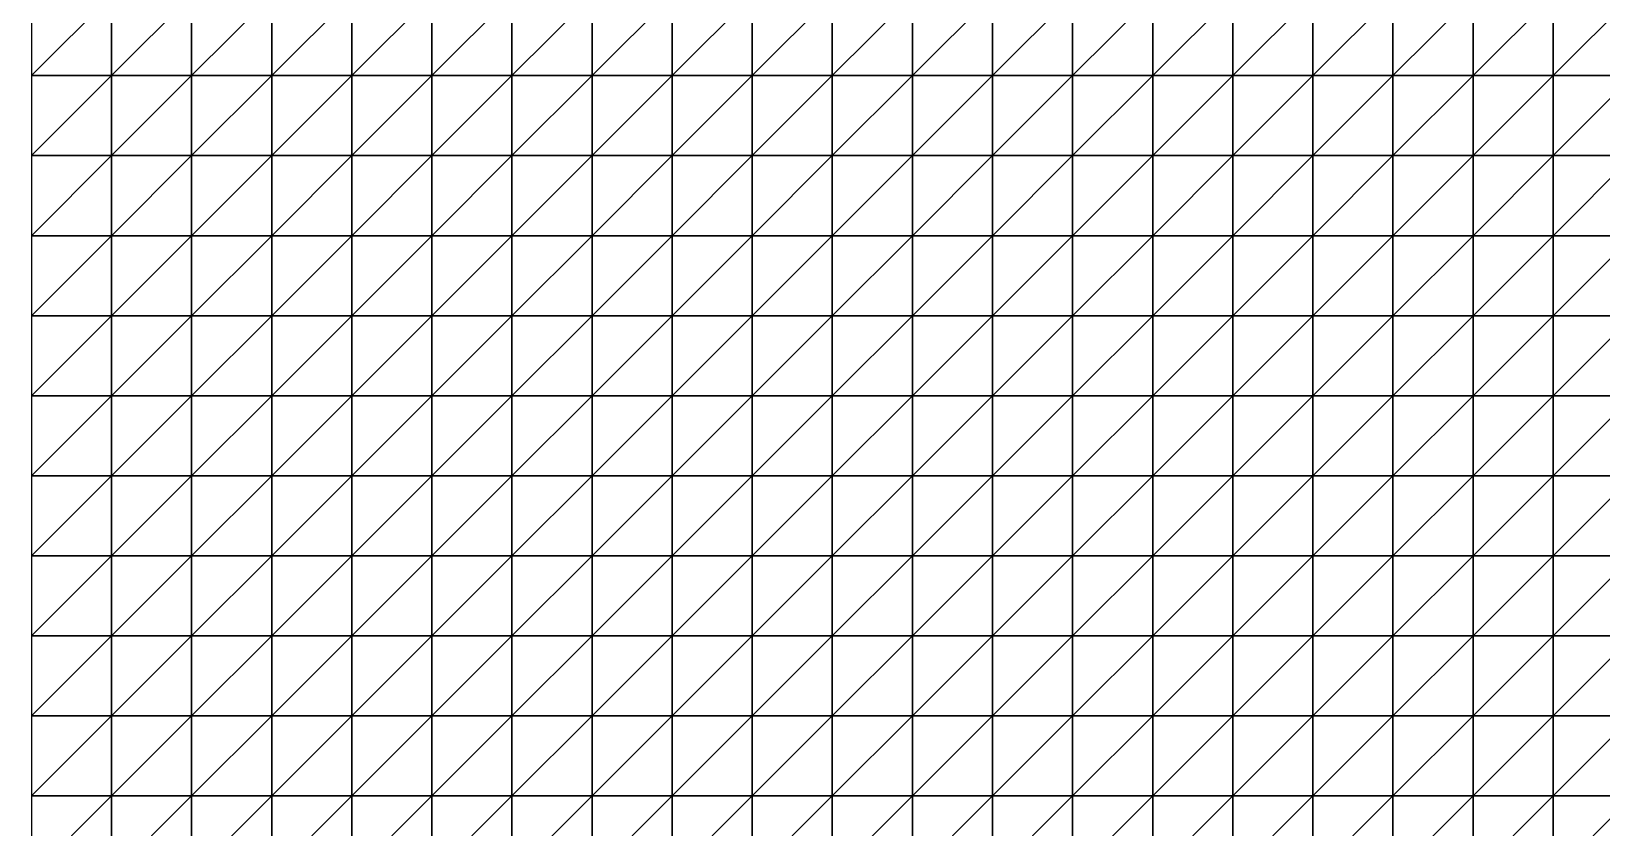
# Model space of a CAD drawing. Header units: metres. Extents: x 351000 to 353000, y 7455000 to 7457000.
# Drawn here: x 351000 to 351490.1, y 7455490.1 to 7455738.8 of the extents above; entities that cross this region are included whole.
import ezdxf

# ---------------------------------------------------------------- set-up
doc = ezdxf.new("R2010")
doc.units = ezdxf.units.M

msp = doc.modelspace()

# ---------------------------------------------------------------- linework, layer by layer
at = {"layer": 'BASE_OF_COVER_BOC'}
for points in [[(351000, 7455725, 1216.46), (351025, 7455725, 1217.92), (351025, 7455750, 1222)], [(351000, 7455725, 1216.46), (351025, 7455750, 1222), (351000, 7455750, 1220.71)], [(351025, 7455725, 1217.92), (351050, 7455725, 1218.69), (351050, 7455750, 1222.02)], [(351025, 7455725, 1217.92), (351050, 7455750, 1222.02), (351025, 7455750, 1222)], [(351050, 7455725, 1218.69), (351075, 7455725, 1218.74), (351075, 7455750, 1221.07)], [(351050, 7455725, 1218.69), (351075, 7455750, 1221.07), (351050, 7455750, 1222.02)], [(351075, 7455725, 1218.74), (351100, 7455725, 1218.39), (351100, 7455750, 1219.83)], [(351075, 7455725, 1218.74), (351100, 7455750, 1219.83), (351075, 7455750, 1221.07)], [(351100, 7455725, 1218.39), (351125, 7455725, 1218.28), (351125, 7455750, 1219.11)], [(351100, 7455725, 1218.39), (351125, 7455750, 1219.11), (351100, 7455750, 1219.83)], [(351125, 7455725, 1218.28), (351150, 7455725, 1219.05), (351150, 7455750, 1219.52)], [(351125, 7455725, 1218.28), (351150, 7455750, 1219.52), (351125, 7455750, 1219.11)], [(351150, 7455725, 1219.05), (351175, 7455725, 1221.09), (351175, 7455750, 1221.27)], [(351150, 7455725, 1219.05), (351175, 7455750, 1221.27), (351150, 7455750, 1219.52)], [(351175, 7455725, 1221.09), (351200, 7455725, 1224.37), (351200, 7455750, 1224.13)], [(351175, 7455725, 1221.09), (351200, 7455750, 1224.13), (351175, 7455750, 1221.27)], [(351200, 7455725, 1224.37), (351225, 7455725, 1228.47), (351225, 7455750, 1227.64)], [(351200, 7455725, 1224.37), (351225, 7455750, 1227.64), (351200, 7455750, 1224.13)], [(351225, 7455725, 1228.47), (351250, 7455725, 1232.76), (351250, 7455750, 1231.32)], [(351225, 7455725, 1228.47), (351250, 7455750, 1231.32), (351225, 7455750, 1227.64)], [(351250, 7455725, 1232.76), (351275, 7455725, 1236.74), (351275, 7455750, 1234.96)], [(351250, 7455725, 1232.76), (351275, 7455750, 1234.96), (351250, 7455750, 1231.32)], [(351275, 7455725, 1236.74), (351300, 7455725, 1240.2), (351300, 7455750, 1238.63)], [(351275, 7455725, 1236.74), (351300, 7455750, 1238.63), (351275, 7455750, 1234.96)], [(351300, 7455725, 1240.2), (351325, 7455725, 1243.31), (351325, 7455750, 1242.59)], [(351300, 7455725, 1240.2), (351325, 7455750, 1242.59), (351300, 7455750, 1238.63)], [(351325, 7455725, 1243.31), (351350, 7455725, 1246.47), (351350, 7455750, 1247.09)], [(351325, 7455725, 1243.31), (351350, 7455750, 1247.09), (351325, 7455750, 1242.59)], [(351350, 7455725, 1246.47), (351375, 7455725, 1250.04), (351375, 7455750, 1252.12)], [(351350, 7455725, 1246.47), (351375, 7455750, 1252.12), (351350, 7455750, 1247.09)], [(351375, 7455725, 1250.04), (351400, 7455725, 1254.15), (351400, 7455750, 1257.38)], [(351375, 7455725, 1250.04), (351400, 7455750, 1257.38), (351375, 7455750, 1252.12)], [(351400, 7455725, 1254.15), (351425, 7455725, 1258.58), (351425, 7455750, 1262.34)], [(351400, 7455725, 1254.15), (351425, 7455750, 1262.34), (351400, 7455750, 1257.38)], [(351425, 7455725, 1258.58), (351450, 7455725, 1262.9), (351450, 7455750, 1266.52)], [(351425, 7455725, 1258.58), (351450, 7455750, 1266.52), (351425, 7455750, 1262.34)], [(351450, 7455725, 1262.9), (351475, 7455725, 1266.65), (351475, 7455750, 1269.67)], [(351450, 7455725, 1262.9), (351475, 7455750, 1269.67), (351450, 7455750, 1266.52)], [(351475, 7455725, 1266.65), (351500, 7455725, 1269.64), (351500, 7455750, 1271.98)], [(351475, 7455725, 1266.65), (351500, 7455750, 1271.98), (351475, 7455750, 1269.67)], [(351000, 7455700, 1213.92), (351025, 7455700, 1215.48), (351025, 7455725, 1217.92)], [(351000, 7455700, 1213.92), (351025, 7455725, 1217.92), (351000, 7455725, 1216.46)], [(351025, 7455700, 1215.48), (351050, 7455700, 1217.07), (351050, 7455725, 1218.69)], [(351025, 7455700, 1215.48), (351050, 7455725, 1218.69), (351025, 7455725, 1217.92)], [(351050, 7455700, 1217.07), (351075, 7455700, 1218.34), (351075, 7455725, 1218.74)], [(351050, 7455700, 1217.07), (351075, 7455725, 1218.74), (351050, 7455725, 1218.69)], [(351075, 7455700, 1218.34), (351100, 7455700, 1219.21), (351100, 7455725, 1218.39)], [(351075, 7455700, 1218.34), (351100, 7455725, 1218.39), (351075, 7455725, 1218.74)], [(351100, 7455700, 1219.21), (351125, 7455700, 1219.9), (351125, 7455725, 1218.28)], [(351100, 7455700, 1219.21), (351125, 7455725, 1218.28), (351100, 7455725, 1218.39)], [(351125, 7455700, 1219.9), (351150, 7455700, 1220.89), (351150, 7455725, 1219.05)], [(351125, 7455700, 1219.9), (351150, 7455725, 1219.05), (351125, 7455725, 1218.28)], [(351150, 7455700, 1220.89), (351175, 7455700, 1222.68), (351175, 7455725, 1221.09)], [(351150, 7455700, 1220.89), (351175, 7455725, 1221.09), (351150, 7455725, 1219.05)], [(351175, 7455700, 1222.68), (351200, 7455700, 1225.49), (351200, 7455725, 1224.37)], [(351175, 7455700, 1222.68), (351200, 7455725, 1224.37), (351175, 7455725, 1221.09)], [(351200, 7455700, 1225.49), (351225, 7455700, 1229.17), (351225, 7455725, 1228.47)], [(351200, 7455700, 1225.49), (351225, 7455725, 1228.47), (351200, 7455725, 1224.37)], [(351225, 7455700, 1229.17), (351250, 7455700, 1233.26), (351250, 7455725, 1232.76)], [(351225, 7455700, 1229.17), (351250, 7455725, 1232.76), (351225, 7455725, 1228.47)], [(351250, 7455700, 1233.26), (351275, 7455700, 1237.16), (351275, 7455725, 1236.74)], [(351250, 7455700, 1233.26), (351275, 7455725, 1236.74), (351250, 7455725, 1232.76)], [(351275, 7455700, 1237.16), (351300, 7455700, 1240.46), (351300, 7455725, 1240.2)], [(351275, 7455700, 1237.16), (351300, 7455725, 1240.2), (351275, 7455725, 1236.74)], [(351300, 7455700, 1240.46), (351325, 7455700, 1243.11), (351325, 7455725, 1243.31)], [(351300, 7455700, 1240.46), (351325, 7455725, 1243.31), (351300, 7455725, 1240.2)], [(351325, 7455700, 1243.11), (351350, 7455700, 1245.44), (351350, 7455725, 1246.47)], [(351325, 7455700, 1243.11), (351350, 7455725, 1246.47), (351325, 7455725, 1243.31)], [(351350, 7455700, 1245.44), (351375, 7455700, 1247.94), (351375, 7455725, 1250.04)], [(351350, 7455700, 1245.44), (351375, 7455725, 1250.04), (351350, 7455725, 1246.47)], [(351375, 7455700, 1247.94), (351400, 7455700, 1251.06), (351400, 7455725, 1254.15)], [(351375, 7455700, 1247.94), (351400, 7455725, 1254.15), (351375, 7455725, 1250.04)], [(351400, 7455700, 1251.06), (351425, 7455700, 1254.94), (351425, 7455725, 1258.58)], [(351400, 7455700, 1251.06), (351425, 7455725, 1258.58), (351400, 7455725, 1254.15)], [(351425, 7455700, 1254.94), (351450, 7455700, 1259.33), (351450, 7455725, 1262.9)], [(351425, 7455700, 1254.94), (351450, 7455725, 1262.9), (351425, 7455725, 1258.58)], [(351450, 7455700, 1259.33), (351475, 7455700, 1263.73), (351475, 7455725, 1266.65)], [(351450, 7455700, 1259.33), (351475, 7455725, 1266.65), (351450, 7455725, 1262.9)], [(351475, 7455700, 1263.73), (351500, 7455700, 1267.62), (351500, 7455725, 1269.64)], [(351475, 7455700, 1263.73), (351500, 7455725, 1269.64), (351475, 7455725, 1266.65)], [(351000, 7455675, 1213.81), (351025, 7455675, 1215.3), (351025, 7455700, 1215.48)], [(351000, 7455675, 1213.81), (351025, 7455700, 1215.48), (351000, 7455700, 1213.92)], [(351025, 7455675, 1215.3), (351050, 7455675, 1217.39), (351050, 7455700, 1217.07)], [(351025, 7455675, 1215.3), (351050, 7455700, 1217.07), (351025, 7455700, 1215.48)], [(351050, 7455675, 1217.39), (351075, 7455675, 1219.59), (351075, 7455700, 1218.34)], [(351050, 7455675, 1217.39), (351075, 7455700, 1218.34), (351050, 7455700, 1217.07)], [(351075, 7455675, 1219.59), (351100, 7455675, 1221.46), (351100, 7455700, 1219.21)], [(351075, 7455675, 1219.59), (351100, 7455700, 1219.21), (351075, 7455700, 1218.34)], [(351100, 7455675, 1221.46), (351125, 7455675, 1222.82), (351125, 7455700, 1219.9)], [(351100, 7455675, 1221.46), (351125, 7455700, 1219.9), (351100, 7455700, 1219.21)], [(351125, 7455675, 1222.82), (351150, 7455675, 1223.82), (351150, 7455700, 1220.89)], [(351125, 7455675, 1222.82), (351150, 7455700, 1220.89), (351125, 7455700, 1219.9)], [(351150, 7455675, 1223.82), (351175, 7455675, 1224.92), (351175, 7455700, 1222.68)], [(351150, 7455675, 1223.82), (351175, 7455700, 1222.68), (351150, 7455700, 1220.89)], [(351175, 7455675, 1224.92), (351200, 7455675, 1226.56), (351200, 7455700, 1225.49)], [(351175, 7455675, 1224.92), (351200, 7455700, 1225.49), (351175, 7455700, 1222.68)], [(351200, 7455675, 1226.56), (351225, 7455675, 1228.99), (351225, 7455700, 1229.17)], [(351200, 7455675, 1226.56), (351225, 7455700, 1229.17), (351200, 7455700, 1225.49)], [(351225, 7455675, 1228.99), (351250, 7455675, 1232.11), (351250, 7455700, 1233.26)], [(351225, 7455675, 1228.99), (351250, 7455700, 1233.26), (351225, 7455700, 1229.17)], [(351250, 7455675, 1232.11), (351275, 7455675, 1235.54), (351275, 7455700, 1237.16)], [(351250, 7455675, 1232.11), (351275, 7455700, 1237.16), (351250, 7455700, 1233.26)], [(351275, 7455675, 1235.54), (351300, 7455675, 1238.82), (351300, 7455700, 1240.46)], [(351275, 7455675, 1235.54), (351300, 7455700, 1240.46), (351275, 7455700, 1237.16)], [(351300, 7455675, 1238.82), (351325, 7455675, 1241.64), (351325, 7455700, 1243.11)], [(351300, 7455675, 1238.82), (351325, 7455700, 1243.11), (351300, 7455700, 1240.46)], [(351325, 7455675, 1241.64), (351350, 7455675, 1244.07), (351350, 7455700, 1245.44)], [(351325, 7455675, 1241.64), (351350, 7455700, 1245.44), (351325, 7455700, 1243.11)], [(351350, 7455675, 1244.07), (351375, 7455675, 1246.47), (351375, 7455700, 1247.94)], [(351350, 7455675, 1244.07), (351375, 7455700, 1247.94), (351350, 7455700, 1245.44)], [(351375, 7455675, 1246.47), (351400, 7455675, 1249.32), (351400, 7455700, 1251.06)], [(351375, 7455675, 1246.47), (351400, 7455700, 1251.06), (351375, 7455700, 1247.94)], [(351400, 7455675, 1249.32), (351425, 7455675, 1252.96), (351425, 7455700, 1254.94)], [(351400, 7455675, 1249.32), (351425, 7455700, 1254.94), (351400, 7455700, 1251.06)], [(351425, 7455675, 1252.96), (351450, 7455675, 1257.4), (351450, 7455700, 1259.33)], [(351425, 7455675, 1252.96), (351450, 7455700, 1259.33), (351425, 7455700, 1254.94)], [(351450, 7455675, 1257.4), (351475, 7455675, 1262.23), (351475, 7455700, 1263.73)], [(351450, 7455675, 1257.4), (351475, 7455700, 1263.73), (351450, 7455700, 1259.33)], [(351475, 7455675, 1262.23), (351500, 7455675, 1266.84), (351500, 7455700, 1267.62)], [(351475, 7455675, 1262.23), (351500, 7455700, 1267.62), (351475, 7455700, 1263.73)], [(351000, 7455650, 1216.15), (351025, 7455650, 1217.34), (351025, 7455675, 1215.3)], [(351000, 7455650, 1216.15), (351025, 7455675, 1215.3), (351000, 7455675, 1213.81)], [(351025, 7455650, 1217.34), (351050, 7455650, 1219.28), (351050, 7455675, 1217.39)], [(351025, 7455650, 1217.34), (351050, 7455675, 1217.39), (351025, 7455675, 1215.3)], [(351050, 7455650, 1219.28), (351075, 7455650, 1221.61), (351075, 7455675, 1219.59)], [(351050, 7455650, 1219.28), (351075, 7455675, 1219.59), (351050, 7455675, 1217.39)], [(351075, 7455650, 1221.61), (351100, 7455650, 1223.78), (351100, 7455675, 1221.46)], [(351075, 7455650, 1221.61), (351100, 7455675, 1221.46), (351075, 7455675, 1219.59)], [(351100, 7455650, 1223.78), (351125, 7455650, 1225.31), (351125, 7455675, 1222.82)], [(351100, 7455650, 1223.78), (351125, 7455675, 1222.82), (351100, 7455675, 1221.46)], [(351125, 7455650, 1225.31), (351150, 7455650, 1226.05), (351150, 7455675, 1223.82)], [(351125, 7455650, 1225.31), (351150, 7455675, 1223.82), (351125, 7455675, 1222.82)], [(351150, 7455650, 1226.05), (351175, 7455650, 1226.28), (351175, 7455675, 1224.92)], [(351150, 7455650, 1226.05), (351175, 7455675, 1224.92), (351150, 7455675, 1223.82)], [(351175, 7455650, 1226.28), (351200, 7455650, 1226.53), (351200, 7455675, 1226.56)], [(351175, 7455650, 1226.28), (351200, 7455675, 1226.56), (351175, 7455675, 1224.92)], [(351200, 7455650, 1226.53), (351225, 7455650, 1227.4), (351225, 7455675, 1228.99)], [(351200, 7455650, 1226.53), (351225, 7455675, 1228.99), (351200, 7455675, 1226.56)], [(351225, 7455650, 1227.4), (351250, 7455650, 1229.25), (351250, 7455675, 1232.11)], [(351225, 7455650, 1227.4), (351250, 7455675, 1232.11), (351225, 7455675, 1228.99)], [(351250, 7455650, 1229.25), (351275, 7455650, 1232.07), (351275, 7455675, 1235.54)], [(351250, 7455650, 1229.25), (351275, 7455675, 1235.54), (351250, 7455675, 1232.11)], [(351275, 7455650, 1232.07), (351300, 7455650, 1235.52), (351300, 7455675, 1238.82)], [(351275, 7455650, 1232.07), (351300, 7455675, 1238.82), (351275, 7455675, 1235.54)], [(351300, 7455650, 1235.52), (351325, 7455650, 1239.18), (351325, 7455675, 1241.64)], [(351300, 7455650, 1235.52), (351325, 7455675, 1241.64), (351300, 7455675, 1238.82)], [(351325, 7455650, 1239.18), (351350, 7455650, 1242.74), (351350, 7455675, 1244.07)], [(351325, 7455650, 1239.18), (351350, 7455675, 1244.07), (351325, 7455675, 1241.64)], [(351350, 7455650, 1242.74), (351375, 7455650, 1246.16), (351375, 7455675, 1246.47)], [(351350, 7455650, 1242.74), (351375, 7455675, 1246.47), (351350, 7455675, 1244.07)], [(351375, 7455650, 1246.16), (351400, 7455650, 1249.68), (351400, 7455675, 1249.32)], [(351375, 7455650, 1246.16), (351400, 7455675, 1249.32), (351375, 7455675, 1246.47)], [(351400, 7455650, 1249.68), (351425, 7455650, 1253.61), (351425, 7455675, 1252.96)], [(351400, 7455650, 1249.68), (351425, 7455675, 1252.96), (351400, 7455675, 1249.32)], [(351425, 7455650, 1253.61), (351450, 7455650, 1258.09), (351450, 7455675, 1257.4)], [(351425, 7455650, 1253.61), (351450, 7455675, 1257.4), (351425, 7455675, 1252.96)], [(351450, 7455650, 1258.09), (351475, 7455650, 1262.94), (351475, 7455675, 1262.23)], [(351450, 7455650, 1258.09), (351475, 7455675, 1262.23), (351450, 7455675, 1257.4)], [(351475, 7455650, 1262.94), (351500, 7455650, 1267.64), (351500, 7455675, 1266.84)], [(351475, 7455650, 1262.94), (351500, 7455675, 1266.84), (351475, 7455675, 1262.23)], [(351000, 7455625, 1220.11), (351025, 7455625, 1220.73), (351025, 7455650, 1217.34)], [(351000, 7455625, 1220.11), (351025, 7455650, 1217.34), (351000, 7455650, 1216.15)], [(351025, 7455625, 1220.73), (351050, 7455625, 1221.79), (351050, 7455650, 1219.28)], [(351025, 7455625, 1220.73), (351050, 7455650, 1219.28), (351025, 7455650, 1217.34)], [(351050, 7455625, 1221.79), (351075, 7455625, 1223.27), (351075, 7455650, 1221.61)], [(351050, 7455625, 1221.79), (351075, 7455650, 1221.61), (351050, 7455650, 1219.28)], [(351075, 7455625, 1223.27), (351100, 7455625, 1224.78), (351100, 7455650, 1223.78)], [(351075, 7455625, 1223.27), (351100, 7455650, 1223.78), (351075, 7455650, 1221.61)], [(351100, 7455625, 1224.78), (351125, 7455625, 1225.82), (351125, 7455650, 1225.31)], [(351100, 7455625, 1224.78), (351125, 7455650, 1225.31), (351100, 7455650, 1223.78)], [(351125, 7455625, 1225.82), (351150, 7455625, 1226.07), (351150, 7455650, 1226.05)], [(351125, 7455625, 1225.82), (351150, 7455650, 1226.05), (351125, 7455650, 1225.31)], [(351150, 7455625, 1226.07), (351175, 7455625, 1225.57), (351175, 7455650, 1226.28)], [(351150, 7455625, 1226.07), (351175, 7455650, 1226.28), (351150, 7455650, 1226.05)], [(351175, 7455625, 1225.57), (351200, 7455625, 1224.8), (351200, 7455650, 1226.53)], [(351175, 7455625, 1225.57), (351200, 7455650, 1226.53), (351175, 7455650, 1226.28)], [(351200, 7455625, 1224.8), (351225, 7455625, 1224.48), (351225, 7455650, 1227.4)], [(351200, 7455625, 1224.8), (351225, 7455650, 1227.4), (351200, 7455650, 1226.53)], [(351225, 7455625, 1224.48), (351250, 7455625, 1225.32), (351250, 7455650, 1229.25)], [(351225, 7455625, 1224.48), (351250, 7455650, 1229.25), (351225, 7455650, 1227.4)], [(351250, 7455625, 1225.32), (351275, 7455625, 1227.7), (351275, 7455650, 1232.07)], [(351250, 7455625, 1225.32), (351275, 7455650, 1232.07), (351250, 7455650, 1229.25)], [(351275, 7455625, 1227.7), (351300, 7455625, 1231.56), (351300, 7455650, 1235.52)], [(351275, 7455625, 1227.7), (351300, 7455650, 1235.52), (351275, 7455650, 1232.07)], [(351300, 7455625, 1231.56), (351325, 7455625, 1236.47), (351325, 7455650, 1239.18)], [(351300, 7455625, 1231.56), (351325, 7455650, 1239.18), (351300, 7455650, 1235.52)], [(351325, 7455625, 1236.47), (351350, 7455625, 1241.81), (351350, 7455650, 1242.74)], [(351325, 7455625, 1236.47), (351350, 7455650, 1242.74), (351325, 7455650, 1239.18)], [(351350, 7455625, 1241.81), (351375, 7455625, 1247.08), (351375, 7455650, 1246.16)], [(351350, 7455625, 1241.81), (351375, 7455650, 1246.16), (351350, 7455650, 1242.74)], [(351375, 7455625, 1247.08), (351400, 7455625, 1252.04), (351400, 7455650, 1249.68)], [(351375, 7455625, 1247.08), (351400, 7455650, 1249.68), (351375, 7455650, 1246.16)], [(351400, 7455625, 1252.04), (351425, 7455625, 1256.71), (351425, 7455650, 1253.61)], [(351400, 7455625, 1252.04), (351425, 7455650, 1253.61), (351400, 7455650, 1249.68)], [(351425, 7455625, 1256.71), (351450, 7455625, 1261.21), (351450, 7455650, 1258.09)], [(351425, 7455625, 1256.71), (351450, 7455650, 1258.09), (351425, 7455650, 1253.61)], [(351450, 7455625, 1261.21), (351475, 7455625, 1265.58), (351475, 7455650, 1262.94)], [(351450, 7455625, 1261.21), (351475, 7455650, 1262.94), (351450, 7455650, 1258.09)], [(351475, 7455625, 1265.58), (351500, 7455625, 1269.56), (351500, 7455650, 1267.64)], [(351475, 7455625, 1265.58), (351500, 7455650, 1267.64), (351475, 7455650, 1262.94)], [(351000, 7455600, 1224.18), (351025, 7455600, 1224.07), (351025, 7455625, 1220.73)], [(351000, 7455600, 1224.18), (351025, 7455625, 1220.73), (351000, 7455625, 1220.11)], [(351025, 7455600, 1224.07), (351050, 7455600, 1223.79), (351050, 7455625, 1221.79)], [(351025, 7455600, 1224.07), (351050, 7455625, 1221.79), (351025, 7455625, 1220.73)], [(351050, 7455600, 1223.79), (351075, 7455600, 1223.67), (351075, 7455625, 1223.27)], [(351050, 7455600, 1223.79), (351075, 7455625, 1223.27), (351050, 7455625, 1221.79)], [(351075, 7455600, 1223.67), (351100, 7455600, 1223.74), (351100, 7455625, 1224.78)], [(351075, 7455600, 1223.67), (351100, 7455625, 1224.78), (351075, 7455625, 1223.27)], [(351100, 7455600, 1223.74), (351125, 7455600, 1223.75), (351125, 7455625, 1225.82)], [(351100, 7455600, 1223.74), (351125, 7455625, 1225.82), (351100, 7455625, 1224.78)], [(351125, 7455600, 1223.75), (351150, 7455600, 1223.41), (351150, 7455625, 1226.07)], [(351125, 7455600, 1223.75), (351150, 7455625, 1226.07), (351125, 7455625, 1225.82)], [(351150, 7455600, 1223.41), (351175, 7455600, 1222.59), (351175, 7455625, 1225.57)], [(351150, 7455600, 1223.41), (351175, 7455625, 1225.57), (351150, 7455625, 1226.07)], [(351175, 7455600, 1222.59), (351200, 7455600, 1221.55), (351200, 7455625, 1224.8)], [(351175, 7455600, 1222.59), (351200, 7455625, 1224.8), (351175, 7455625, 1225.57)], [(351200, 7455600, 1221.55), (351225, 7455600, 1220.91), (351225, 7455625, 1224.48)], [(351200, 7455600, 1221.55), (351225, 7455625, 1224.48), (351200, 7455625, 1224.8)], [(351225, 7455600, 1220.91), (351250, 7455600, 1221.44), (351250, 7455625, 1225.32)], [(351225, 7455600, 1220.91), (351250, 7455625, 1225.32), (351225, 7455625, 1224.48)], [(351250, 7455600, 1221.44), (351275, 7455600, 1223.79), (351275, 7455625, 1227.7)], [(351250, 7455600, 1221.44), (351275, 7455625, 1227.7), (351250, 7455625, 1225.32)], [(351275, 7455600, 1223.79), (351300, 7455600, 1228.17), (351300, 7455625, 1231.56)], [(351275, 7455600, 1223.79), (351300, 7455625, 1231.56), (351275, 7455625, 1227.7)], [(351300, 7455600, 1228.17), (351325, 7455600, 1234.27), (351325, 7455625, 1236.47)], [(351300, 7455600, 1228.17), (351325, 7455625, 1236.47), (351300, 7455625, 1231.56)], [(351325, 7455600, 1234.27), (351350, 7455600, 1241.37), (351350, 7455625, 1241.81)], [(351325, 7455600, 1234.27), (351350, 7455625, 1241.81), (351325, 7455625, 1236.47)], [(351350, 7455600, 1241.37), (351375, 7455600, 1248.6), (351375, 7455625, 1247.08)], [(351350, 7455600, 1241.37), (351375, 7455625, 1247.08), (351350, 7455625, 1241.81)], [(351375, 7455600, 1248.6), (351400, 7455600, 1255.21), (351400, 7455625, 1252.04)], [(351375, 7455600, 1248.6), (351400, 7455625, 1252.04), (351375, 7455625, 1247.08)], [(351400, 7455600, 1255.21), (351425, 7455600, 1260.8), (351425, 7455625, 1256.71)], [(351400, 7455600, 1255.21), (351425, 7455625, 1256.71), (351400, 7455625, 1252.04)], [(351425, 7455600, 1260.8), (351450, 7455600, 1265.29), (351450, 7455625, 1261.21)], [(351425, 7455600, 1260.8), (351450, 7455625, 1261.21), (351425, 7455625, 1256.71)], [(351450, 7455600, 1265.29), (351475, 7455600, 1268.81), (351475, 7455625, 1265.58)], [(351450, 7455600, 1265.29), (351475, 7455625, 1265.58), (351450, 7455625, 1261.21)], [(351475, 7455600, 1268.81), (351500, 7455600, 1271.45), (351500, 7455625, 1269.56)], [(351475, 7455600, 1268.81), (351500, 7455625, 1269.56), (351475, 7455625, 1265.58)], [(351000, 7455575, 1226.8), (351025, 7455575, 1226.05), (351025, 7455600, 1224.07)], [(351000, 7455575, 1226.8), (351025, 7455600, 1224.07), (351000, 7455600, 1224.18)], [(351025, 7455575, 1226.05), (351050, 7455575, 1224.45), (351050, 7455600, 1223.79)], [(351025, 7455575, 1226.05), (351050, 7455600, 1223.79), (351025, 7455600, 1224.07)], [(351050, 7455575, 1224.45), (351075, 7455575, 1222.61), (351075, 7455600, 1223.67)], [(351050, 7455575, 1224.45), (351075, 7455600, 1223.67), (351050, 7455600, 1223.79)], [(351075, 7455575, 1222.61), (351100, 7455575, 1221.01), (351100, 7455600, 1223.74)], [(351075, 7455575, 1222.61), (351100, 7455600, 1223.74), (351075, 7455600, 1223.67)], [(351100, 7455575, 1221.01), (351125, 7455575, 1219.82), (351125, 7455600, 1223.75)], [(351100, 7455575, 1221.01), (351125, 7455600, 1223.75), (351100, 7455600, 1223.74)], [(351125, 7455575, 1219.82), (351150, 7455575, 1218.96), (351150, 7455600, 1223.41)], [(351125, 7455575, 1219.82), (351150, 7455600, 1223.41), (351125, 7455600, 1223.75)], [(351150, 7455575, 1218.96), (351175, 7455575, 1218.27), (351175, 7455600, 1222.59)], [(351150, 7455575, 1218.96), (351175, 7455600, 1222.59), (351150, 7455600, 1223.41)], [(351175, 7455575, 1218.27), (351200, 7455575, 1217.75), (351200, 7455600, 1221.55)], [(351175, 7455575, 1218.27), (351200, 7455600, 1221.55), (351175, 7455600, 1222.59)], [(351200, 7455575, 1217.75), (351225, 7455575, 1217.71), (351225, 7455600, 1220.91)], [(351200, 7455575, 1217.75), (351225, 7455600, 1220.91), (351200, 7455600, 1221.55)], [(351225, 7455575, 1217.71), (351250, 7455575, 1218.72), (351250, 7455600, 1221.44)], [(351225, 7455575, 1217.71), (351250, 7455600, 1221.44), (351225, 7455600, 1220.91)], [(351250, 7455575, 1218.72), (351275, 7455575, 1221.41), (351275, 7455600, 1223.79)], [(351250, 7455575, 1218.72), (351275, 7455600, 1223.79), (351250, 7455600, 1221.44)], [(351275, 7455575, 1221.41), (351300, 7455575, 1226.17), (351300, 7455600, 1228.17)], [(351275, 7455575, 1221.41), (351300, 7455600, 1228.17), (351275, 7455600, 1223.79)], [(351300, 7455575, 1226.17), (351325, 7455575, 1232.91), (351325, 7455600, 1234.27)], [(351300, 7455575, 1226.17), (351325, 7455600, 1234.27), (351300, 7455600, 1228.17)], [(351325, 7455575, 1232.91), (351350, 7455575, 1241.02), (351350, 7455600, 1241.37)], [(351325, 7455575, 1232.91), (351350, 7455600, 1241.37), (351325, 7455600, 1234.27)], [(351350, 7455575, 1241.02), (351375, 7455575, 1249.52), (351375, 7455600, 1248.6)], [(351350, 7455575, 1241.02), (351375, 7455600, 1248.6), (351350, 7455600, 1241.37)], [(351375, 7455575, 1249.52), (351400, 7455575, 1256.78), (351400, 7455600, 1255.21)], [(351375, 7455575, 1249.52), (351400, 7455600, 1255.21), (351375, 7455600, 1248.6)], [(351400, 7455575, 1256.78), (351425, 7455575, 1261.4), (351425, 7455600, 1260.8)], [(351400, 7455575, 1256.78), (351425, 7455600, 1260.8), (351400, 7455600, 1255.21)], [(351425, 7455575, 1261.4), (351450, 7455575, 1265.26), (351450, 7455600, 1265.29)], [(351425, 7455575, 1261.4), (351450, 7455600, 1265.29), (351425, 7455600, 1260.8)], [(351450, 7455575, 1265.26), (351475, 7455575, 1268.2), (351475, 7455600, 1268.81)], [(351450, 7455575, 1265.26), (351475, 7455600, 1268.81), (351450, 7455600, 1265.29)], [(351475, 7455575, 1268.2), (351500, 7455575, 1270.14), (351500, 7455600, 1271.45)], [(351475, 7455575, 1268.2), (351500, 7455600, 1271.45), (351475, 7455600, 1268.81)], [(351000, 7455550, 1227.1), (351025, 7455550, 1226.05), (351025, 7455575, 1226.05)], [(351000, 7455550, 1227.1), (351025, 7455575, 1226.05), (351000, 7455575, 1226.8)], [(351025, 7455550, 1226.05), (351050, 7455550, 1223.71), (351050, 7455575, 1224.45)], [(351025, 7455550, 1226.05), (351050, 7455575, 1224.45), (351025, 7455575, 1226.05)], [(351050, 7455550, 1223.71), (351075, 7455550, 1220.75), (351075, 7455575, 1222.61)], [(351050, 7455550, 1223.71), (351075, 7455575, 1222.61), (351050, 7455575, 1224.45)], [(351075, 7455550, 1220.75), (351100, 7455550, 1217.92), (351100, 7455575, 1221.01)], [(351075, 7455550, 1220.75), (351100, 7455575, 1221.01), (351075, 7455575, 1222.61)], [(351100, 7455550, 1217.92), (351125, 7455550, 1215.78), (351125, 7455575, 1219.82)], [(351100, 7455550, 1217.92), (351125, 7455575, 1219.82), (351100, 7455575, 1221.01)], [(351125, 7455550, 1215.78), (351150, 7455550, 1214.59), (351150, 7455575, 1218.96)], [(351125, 7455550, 1215.78), (351150, 7455575, 1218.96), (351125, 7455575, 1219.82)], [(351150, 7455550, 1214.59), (351175, 7455550, 1214.3), (351175, 7455575, 1218.27)], [(351150, 7455550, 1214.59), (351175, 7455575, 1218.27), (351150, 7455575, 1218.96)], [(351175, 7455550, 1214.3), (351200, 7455550, 1214.72), (351200, 7455575, 1217.75)], [(351175, 7455550, 1214.3), (351200, 7455575, 1217.75), (351175, 7455575, 1218.27)], [(351200, 7455550, 1214.72), (351225, 7455550, 1215.79), (351225, 7455575, 1217.71)], [(351200, 7455550, 1214.72), (351225, 7455575, 1217.71), (351200, 7455575, 1217.75)], [(351225, 7455550, 1215.79), (351250, 7455550, 1217.71), (351250, 7455575, 1218.72)], [(351225, 7455550, 1215.79), (351250, 7455575, 1218.72), (351225, 7455575, 1217.71)], [(351250, 7455550, 1217.71), (351275, 7455550, 1220.84), (351275, 7455575, 1221.41)], [(351250, 7455550, 1217.71), (351275, 7455575, 1221.41), (351250, 7455575, 1218.72)], [(351275, 7455550, 1220.84), (351300, 7455550, 1225.59), (351300, 7455575, 1226.17)], [(351275, 7455550, 1220.84), (351300, 7455575, 1226.17), (351275, 7455575, 1221.41)], [(351300, 7455550, 1225.59), (351325, 7455550, 1232.08), (351325, 7455575, 1232.91)], [(351300, 7455550, 1225.59), (351325, 7455575, 1232.91), (351300, 7455575, 1226.17)], [(351325, 7455550, 1232.08), (351350, 7455550, 1239.98), (351350, 7455575, 1241.02)], [(351325, 7455550, 1232.08), (351350, 7455575, 1241.02), (351325, 7455575, 1232.91)], [(351350, 7455550, 1239.98), (351375, 7455550, 1248.52), (351375, 7455575, 1249.52)], [(351350, 7455550, 1239.98), (351375, 7455575, 1249.52), (351350, 7455575, 1241.02)], [(351375, 7455550, 1248.52), (351400, 7455550, 1255.02), (351400, 7455575, 1256.78)], [(351375, 7455550, 1248.52), (351400, 7455575, 1256.78), (351375, 7455575, 1249.52)], [(351400, 7455550, 1255.02), (351425, 7455550, 1259.56), (351425, 7455575, 1261.4)], [(351400, 7455550, 1255.02), (351425, 7455575, 1261.4), (351400, 7455575, 1256.78)], [(351425, 7455550, 1259.56), (351450, 7455550, 1263.31), (351450, 7455575, 1265.26)], [(351425, 7455550, 1259.56), (351450, 7455575, 1265.26), (351425, 7455575, 1261.4)], [(351450, 7455550, 1263.31), (351475, 7455550, 1266.07), (351475, 7455575, 1268.2)], [(351450, 7455550, 1263.31), (351475, 7455575, 1268.2), (351450, 7455575, 1265.26)], [(351475, 7455550, 1266.07), (351500, 7455550, 1267.77), (351500, 7455575, 1270.14)], [(351475, 7455550, 1266.07), (351500, 7455575, 1270.14), (351475, 7455575, 1268.2)], [(351000, 7455525, 1225.26), (351025, 7455525, 1224.44), (351025, 7455550, 1226.05)], [(351000, 7455525, 1225.26), (351025, 7455550, 1226.05), (351000, 7455550, 1227.1)], [(351025, 7455525, 1224.44), (351050, 7455525, 1222.29), (351050, 7455550, 1223.71)], [(351025, 7455525, 1224.44), (351050, 7455550, 1223.71), (351025, 7455550, 1226.05)], [(351050, 7455525, 1222.29), (351075, 7455525, 1219.28), (351075, 7455550, 1220.75)], [(351050, 7455525, 1222.29), (351075, 7455550, 1220.75), (351050, 7455550, 1223.71)], [(351075, 7455525, 1219.28), (351100, 7455525, 1216.15), (351100, 7455550, 1217.92)], [(351075, 7455525, 1219.28), (351100, 7455550, 1217.92), (351075, 7455550, 1220.75)], [(351100, 7455525, 1216.15), (351125, 7455525, 1213.66), (351125, 7455550, 1215.78)], [(351100, 7455525, 1216.15), (351125, 7455550, 1215.78), (351100, 7455550, 1217.92)], [(351125, 7455525, 1213.66), (351150, 7455525, 1212.35), (351150, 7455550, 1214.59)], [(351125, 7455525, 1213.66), (351150, 7455550, 1214.59), (351125, 7455550, 1215.78)], [(351150, 7455525, 1212.35), (351175, 7455525, 1212.37), (351175, 7455550, 1214.3)], [(351150, 7455525, 1212.35), (351175, 7455550, 1214.3), (351150, 7455550, 1214.59)], [(351175, 7455525, 1212.37), (351200, 7455525, 1213.55), (351200, 7455550, 1214.72)], [(351175, 7455525, 1212.37), (351200, 7455550, 1214.72), (351175, 7455550, 1214.3)], [(351200, 7455525, 1213.55), (351225, 7455525, 1215.57), (351225, 7455550, 1215.79)], [(351200, 7455525, 1213.55), (351225, 7455550, 1215.79), (351200, 7455550, 1214.72)], [(351225, 7455525, 1215.57), (351250, 7455525, 1218.21), (351250, 7455550, 1217.71)], [(351225, 7455525, 1215.57), (351250, 7455550, 1217.71), (351225, 7455550, 1215.79)], [(351250, 7455525, 1218.21), (351275, 7455525, 1221.5), (351275, 7455550, 1220.84)], [(351250, 7455525, 1218.21), (351275, 7455550, 1220.84), (351250, 7455550, 1217.71)], [(351275, 7455525, 1221.5), (351300, 7455525, 1225.68), (351300, 7455550, 1225.59)], [(351275, 7455525, 1221.5), (351300, 7455550, 1225.59), (351275, 7455550, 1220.84)], [(351300, 7455525, 1225.68), (351325, 7455525, 1231.01), (351325, 7455550, 1232.08)], [(351300, 7455525, 1225.68), (351325, 7455550, 1232.08), (351300, 7455550, 1225.59)], [(351325, 7455525, 1231.01), (351350, 7455525, 1237.52), (351350, 7455550, 1239.98)], [(351325, 7455525, 1231.01), (351350, 7455550, 1239.98), (351325, 7455550, 1232.08)], [(351350, 7455525, 1237.52), (351375, 7455525, 1244.83), (351375, 7455550, 1248.52)], [(351350, 7455525, 1237.52), (351375, 7455550, 1248.52), (351350, 7455550, 1239.98)], [(351375, 7455525, 1244.83), (351400, 7455525, 1252.19), (351400, 7455550, 1255.02)], [(351375, 7455525, 1244.83), (351400, 7455550, 1255.02), (351375, 7455550, 1248.52)], [(351400, 7455525, 1252.19), (351425, 7455525, 1256.82), (351425, 7455550, 1259.56)], [(351400, 7455525, 1252.19), (351425, 7455550, 1259.56), (351400, 7455550, 1255.02)], [(351425, 7455525, 1256.82), (351450, 7455525, 1260.39), (351450, 7455550, 1263.31)], [(351425, 7455525, 1256.82), (351450, 7455550, 1263.31), (351425, 7455550, 1259.56)], [(351450, 7455525, 1260.39), (351475, 7455525, 1263.04), (351475, 7455550, 1266.07)], [(351450, 7455525, 1260.39), (351475, 7455550, 1266.07), (351450, 7455550, 1263.31)], [(351475, 7455525, 1263.04), (351500, 7455525, 1264.66), (351500, 7455550, 1267.77)], [(351475, 7455525, 1263.04), (351500, 7455550, 1267.77), (351475, 7455550, 1266.07)], [(351000, 7455500, 1222.52), (351025, 7455500, 1222.39), (351025, 7455525, 1224.44)], [(351000, 7455500, 1222.52), (351025, 7455525, 1224.44), (351000, 7455525, 1225.26)], [(351025, 7455500, 1222.39), (351050, 7455500, 1221.32), (351050, 7455525, 1222.29)], [(351025, 7455500, 1222.39), (351050, 7455525, 1222.29), (351025, 7455525, 1224.44)], [(351050, 7455500, 1221.32), (351075, 7455500, 1219.37), (351075, 7455525, 1219.28)], [(351050, 7455500, 1221.32), (351075, 7455525, 1219.28), (351050, 7455525, 1222.29)], [(351075, 7455500, 1219.37), (351100, 7455500, 1216.97), (351100, 7455525, 1216.15)], [(351075, 7455500, 1219.37), (351100, 7455525, 1216.15), (351075, 7455525, 1219.28)], [(351100, 7455500, 1216.97), (351125, 7455500, 1214.79), (351125, 7455525, 1213.66)], [(351100, 7455500, 1216.97), (351125, 7455525, 1213.66), (351100, 7455525, 1216.15)], [(351125, 7455500, 1214.79), (351150, 7455500, 1213.49), (351150, 7455525, 1212.35)], [(351125, 7455500, 1214.79), (351150, 7455525, 1212.35), (351125, 7455525, 1213.66)], [(351150, 7455500, 1213.49), (351175, 7455500, 1213.46), (351175, 7455525, 1212.37)], [(351150, 7455500, 1213.49), (351175, 7455525, 1212.37), (351150, 7455525, 1212.35)], [(351175, 7455500, 1213.46), (351200, 7455500, 1214.67), (351200, 7455525, 1213.55)], [(351175, 7455500, 1213.46), (351200, 7455525, 1213.55), (351175, 7455525, 1212.37)], [(351200, 7455500, 1214.67), (351225, 7455500, 1216.81), (351225, 7455525, 1215.57)], [(351200, 7455500, 1214.67), (351225, 7455525, 1215.57), (351200, 7455525, 1213.55)], [(351225, 7455500, 1216.81), (351250, 7455500, 1219.45), (351250, 7455525, 1218.21)], [(351225, 7455500, 1216.81), (351250, 7455525, 1218.21), (351225, 7455525, 1215.57)], [(351250, 7455500, 1219.45), (351275, 7455500, 1222.32), (351275, 7455525, 1221.5)], [(351250, 7455500, 1219.45), (351275, 7455525, 1221.5), (351250, 7455525, 1218.21)], [(351275, 7455500, 1222.32), (351300, 7455500, 1225.42), (351300, 7455525, 1225.68)], [(351275, 7455500, 1222.32), (351300, 7455525, 1225.68), (351275, 7455525, 1221.5)], [(351300, 7455500, 1225.42), (351325, 7455500, 1229.02), (351325, 7455525, 1231.01)], [(351300, 7455500, 1225.42), (351325, 7455525, 1231.01), (351300, 7455525, 1225.68)], [(351325, 7455500, 1229.02), (351350, 7455500, 1233.42), (351350, 7455525, 1237.52)], [(351325, 7455500, 1229.02), (351350, 7455525, 1237.52), (351325, 7455525, 1231.01)], [(351350, 7455500, 1233.42), (351375, 7455500, 1238.73), (351375, 7455525, 1244.83)], [(351350, 7455500, 1233.42), (351375, 7455525, 1244.83), (351350, 7455525, 1237.52)], [(351375, 7455500, 1238.73), (351400, 7455500, 1244.65), (351400, 7455525, 1252.19)], [(351375, 7455500, 1238.73), (351400, 7455525, 1252.19), (351375, 7455525, 1244.83)], [(351400, 7455500, 1244.65), (351425, 7455500, 1250.56), (351425, 7455525, 1256.82)], [(351400, 7455500, 1244.65), (351425, 7455525, 1256.82), (351400, 7455525, 1252.19)], [(351425, 7455500, 1250.56), (351450, 7455500, 1255.63), (351450, 7455525, 1260.39)], [(351425, 7455500, 1250.56), (351450, 7455525, 1260.39), (351425, 7455525, 1256.82)], [(351450, 7455500, 1255.63), (351475, 7455500, 1259.18), (351475, 7455525, 1263.04)], [(351450, 7455500, 1255.63), (351475, 7455525, 1263.04), (351450, 7455525, 1260.39)], [(351475, 7455500, 1259.18), (351500, 7455500, 1260.91), (351500, 7455525, 1264.66)], [(351475, 7455500, 1259.18), (351500, 7455525, 1264.66), (351475, 7455525, 1263.04)], [(351000, 7455475, 1220.5), (351025, 7455475, 1221.29), (351025, 7455500, 1222.39)], [(351000, 7455475, 1220.5), (351025, 7455500, 1222.39), (351000, 7455500, 1222.52)], [(351025, 7455475, 1221.29), (351050, 7455475, 1221.77), (351050, 7455500, 1221.32)], [(351025, 7455475, 1221.29), (351050, 7455500, 1221.32), (351025, 7455500, 1222.39)], [(351050, 7455475, 1221.77), (351075, 7455475, 1221.56), (351075, 7455500, 1219.37)], [(351050, 7455475, 1221.77), (351075, 7455500, 1219.37), (351050, 7455500, 1221.32)], [(351075, 7455475, 1221.56), (351100, 7455475, 1220.6), (351100, 7455500, 1216.97)], [(351075, 7455475, 1221.56), (351100, 7455500, 1216.97), (351075, 7455500, 1219.37)], [(351100, 7455475, 1220.6), (351125, 7455475, 1219.23), (351125, 7455500, 1214.79)], [(351100, 7455475, 1220.6), (351125, 7455500, 1214.79), (351100, 7455500, 1216.97)], [(351125, 7455475, 1219.23), (351150, 7455475, 1217.99), (351150, 7455500, 1213.49)], [(351125, 7455475, 1219.23), (351150, 7455500, 1213.49), (351125, 7455500, 1214.79)], [(351150, 7455475, 1217.99), (351175, 7455475, 1217.4), (351175, 7455500, 1213.46)], [(351150, 7455475, 1217.99), (351175, 7455500, 1213.46), (351150, 7455500, 1213.49)], [(351175, 7455475, 1217.4), (351200, 7455475, 1217.75), (351200, 7455500, 1214.67)], [(351175, 7455475, 1217.4), (351200, 7455500, 1214.67), (351175, 7455500, 1213.46)], [(351200, 7455475, 1217.75), (351225, 7455475, 1218.93), (351225, 7455500, 1216.81)], [(351200, 7455475, 1217.75), (351225, 7455500, 1216.81), (351200, 7455500, 1214.67)], [(351225, 7455475, 1218.93), (351250, 7455475, 1220.61), (351250, 7455500, 1219.45)], [(351225, 7455475, 1218.93), (351250, 7455500, 1219.45), (351225, 7455500, 1216.81)], [(351250, 7455475, 1220.61), (351275, 7455475, 1222.41), (351275, 7455500, 1222.32)], [(351250, 7455475, 1220.61), (351275, 7455500, 1222.32), (351250, 7455500, 1219.45)], [(351275, 7455475, 1222.41), (351300, 7455475, 1224.15), (351300, 7455500, 1225.42)], [(351275, 7455475, 1222.41), (351300, 7455500, 1225.42), (351275, 7455500, 1222.32)], [(351300, 7455475, 1224.15), (351325, 7455475, 1225.99), (351325, 7455500, 1229.02)], [(351300, 7455475, 1224.15), (351325, 7455500, 1229.02), (351300, 7455500, 1225.42)], [(351325, 7455475, 1225.99), (351350, 7455475, 1228.32), (351350, 7455500, 1233.42)], [(351325, 7455475, 1225.99), (351350, 7455500, 1233.42), (351325, 7455500, 1229.02)], [(351350, 7455475, 1228.32), (351375, 7455475, 1231.56), (351375, 7455500, 1238.73)], [(351350, 7455475, 1228.32), (351375, 7455500, 1238.73), (351350, 7455500, 1233.42)], [(351375, 7455475, 1231.56), (351400, 7455475, 1235.9), (351400, 7455500, 1244.65)], [(351375, 7455475, 1231.56), (351400, 7455500, 1244.65), (351375, 7455500, 1238.73)], [(351400, 7455475, 1235.9), (351425, 7455475, 1241.1), (351425, 7455500, 1250.56)], [(351400, 7455475, 1235.9), (351425, 7455500, 1250.56), (351400, 7455500, 1244.65)], [(351425, 7455475, 1241.1), (351450, 7455475, 1246.57), (351450, 7455500, 1255.63)], [(351425, 7455475, 1241.1), (351450, 7455500, 1255.63), (351425, 7455500, 1250.56)], [(351450, 7455475, 1246.57), (351475, 7455475, 1251.49), (351475, 7455500, 1259.18)], [(351450, 7455475, 1246.57), (351475, 7455500, 1259.18), (351450, 7455500, 1255.63)], [(351475, 7455475, 1251.49), (351500, 7455475, 1255.2), (351500, 7455500, 1260.91)], [(351475, 7455475, 1251.49), (351500, 7455500, 1260.91), (351475, 7455500, 1259.18)]]:
    msp.add_3dface(points, dxfattribs=at)

doc.saveas('drawing.dxf')
